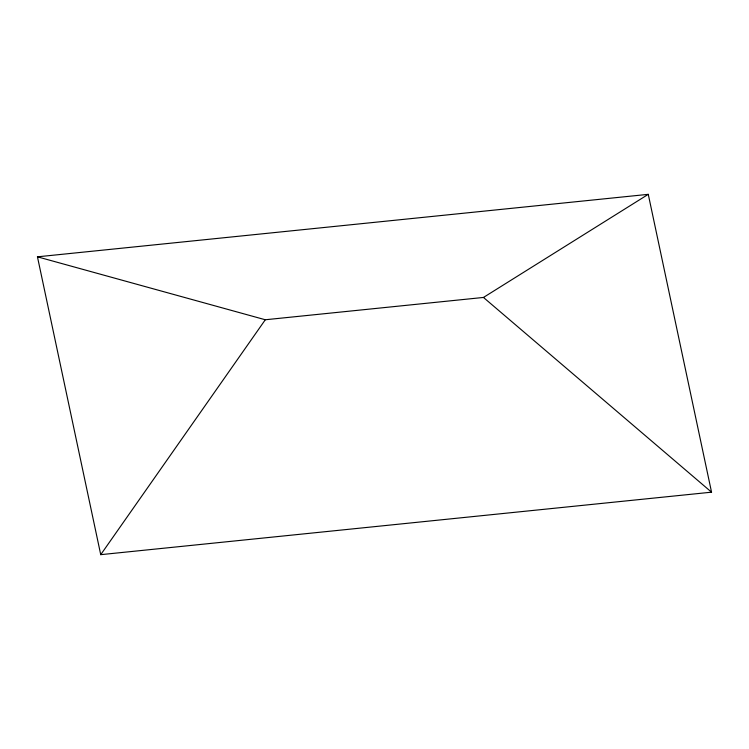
<?xml version="1.0" encoding="UTF-8"?>
<svg xmlns="http://www.w3.org/2000/svg" width="749" height="749" viewBox="0 0 749 749"><rect width="100%" height="100%" fill="white"/><g stroke="black" fill="none" stroke-linecap="round" stroke-linejoin="round"><path stroke-width="1.12" d="M100.731 554.663L265.305 319.757L483.461 297.447L648.269 194.337L711.55 492.177L100.731 554.663L37.45 256.823L648.269 194.337M37.45 256.823L265.305 319.757M483.461 297.447L711.55 492.177"/></g></svg>
